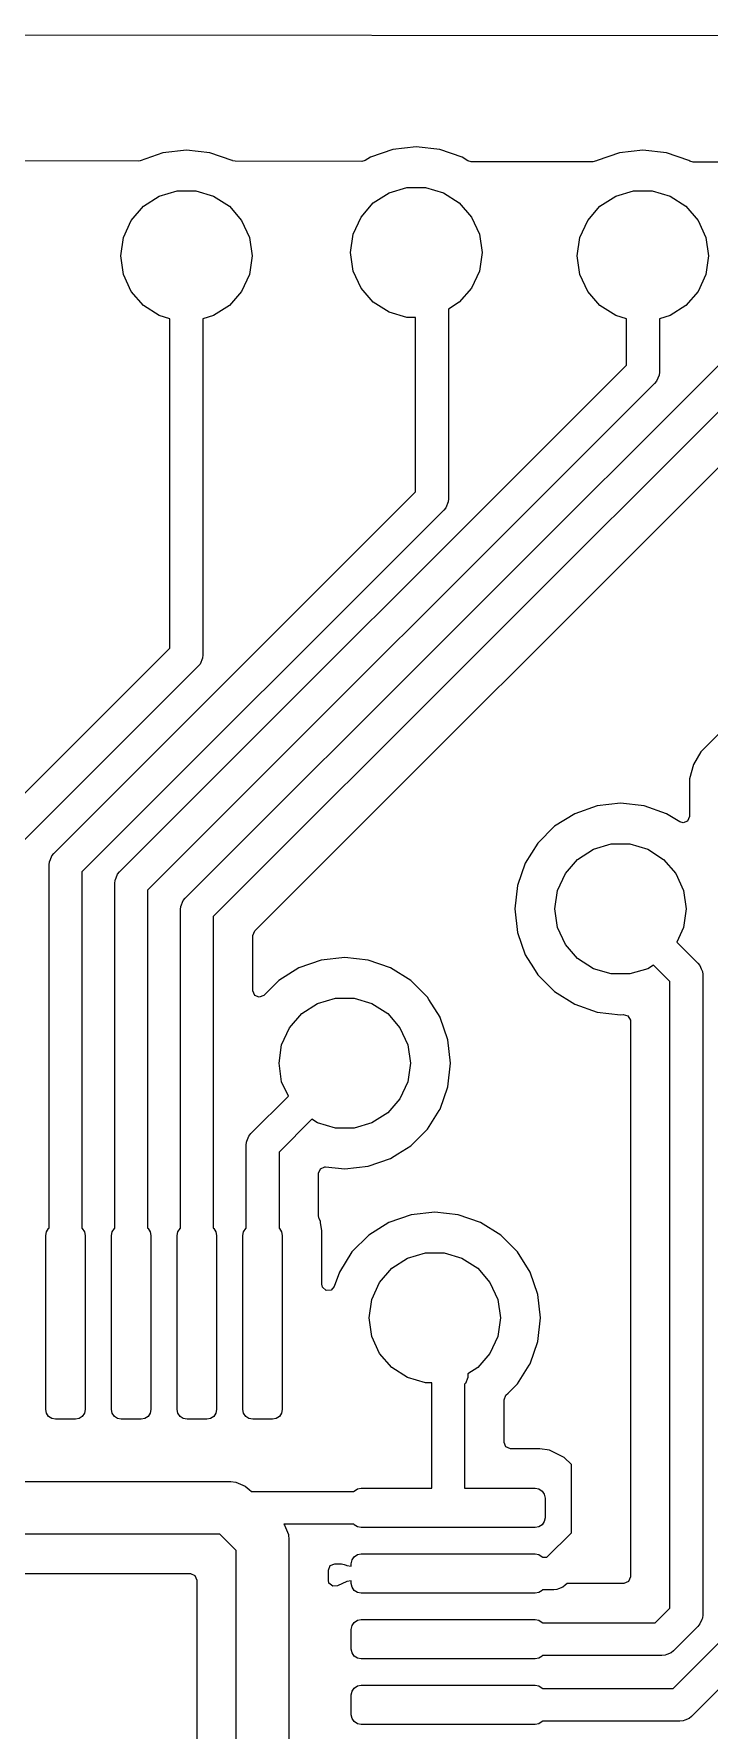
# Model space of a CAD drawing. Extents: x 152.2 to 182.6, y -98 to -72.9.
# Drawn here: x 168.14 to 173.28, y -85.78 to -72.86 of the extents above; entities that cross this region are included whole.
import ezdxf

# ---------------------------------------------------------------- set-up
doc = ezdxf.new("R2010")
doc.units = 0
doc.layers.add('BLACK', color=7, linetype='CONTINUOUS')

msp = doc.modelspace()

# ---------------------------------------------------------------- linework, layer by layer
at = {"layer": 'BLACK', "linetype": 'CONTINUOUS'}
for p, q in [((152.269999, -72.859419), (182.510026, -72.874974)), ((169.124738, -73.764634), (168.952251, -73.824989)), ((169.124742, -73.764632), (169.124738, -73.764634)), ((169.124745, -73.764632), (169.124742, -73.764632)), ((169.124746, -73.764631), (169.124745, -73.764632)), ((169.12475, -73.764631), (169.124746, -73.764631)), ((169.304, -73.744435), (169.12475, -73.764631)), ((169.483249, -73.764631), (169.304, -73.744435)), ((169.483251, -73.764631), (169.483249, -73.764631)), ((169.483255, -73.764632), (169.483251, -73.764631)), ((169.483257, -73.764632), (169.483255, -73.764632)), ((169.483258, -73.764633), (169.483257, -73.764632)), ((169.653518, -73.824209), (169.483258, -73.764633)), ((170.874741, -73.739633), (170.70448, -73.79921)), ((170.87475, -73.739631), (170.874741, -73.739633)), ((171.054, -73.719435), (170.87475, -73.739631)), ((171.233249, -73.739631), (171.054, -73.719435)), ((171.233251, -73.739631), (171.233249, -73.739631)), ((171.233255, -73.739632), (171.233251, -73.739631)), ((171.403522, -73.799211), (171.233255, -73.739632)), ((172.599741, -73.764633), (172.42948, -73.82421)), ((172.59975, -73.764631), (172.599741, -73.764633)), ((172.779, -73.744435), (172.59975, -73.764631)), ((172.958249, -73.764631), (172.779, -73.744435)), ((172.958251, -73.764631), (172.958249, -73.764631)), ((172.958255, -73.764632), (172.958251, -73.764631)), ((173.128522, -73.824211), (172.958255, -73.764632)), ((168.935971, -73.827739), (167.916044, -73.825713)), ((168.952251, -73.824989), (168.935971, -73.827739)), ((169.653823, -73.824356), (169.653518, -73.824209)), ((169.654154, -73.824432), (169.653823, -73.824356)), ((169.656118, -73.825119), (169.654154, -73.824432)), ((169.656194, -73.824899), (169.656118, -73.825119)), ((169.674982, -73.829206), (169.656194, -73.824899)), ((170.639476, -73.831122), (169.674982, -73.829206)), ((170.665642, -73.823612), (170.639476, -73.831122)), ((170.704473, -73.799213), (170.665642, -73.823612)), ((170.70448, -73.79921), (170.704473, -73.799213)), ((171.403523, -73.799211), (171.403522, -73.799211)), ((171.403526, -73.799213), (171.403523, -73.799211)), ((171.444985, -73.825263), (171.403526, -73.799213)), ((171.470957, -73.832773), (171.444985, -73.825263)), ((172.398703, -73.834616), (171.470957, -73.832773)), ((172.424865, -73.827108), (172.398703, -73.834616)), ((172.429468, -73.824216), (172.424865, -73.827108)), ((172.42948, -73.82421), (172.429468, -73.824216)), ((173.128523, -73.824211), (173.128522, -73.824211)), ((173.128524, -73.824212), (173.128523, -73.824211)), ((173.135543, -73.828622), (173.128524, -73.824212)), ((173.161513, -73.836131), (173.135543, -73.828622)), ((174.16811, -73.83813), (173.161513, -73.836131)), ((170.846292, -74.070184), (170.982843, -74.030089)), ((170.982843, -74.030089), (171.125157, -74.030089)), ((171.125157, -74.030089), (171.261708, -74.070184)), ((168.97657, -74.172125), (169.096292, -74.095184)), ((169.096292, -74.095184), (169.232843, -74.055089)), ((169.232843, -74.055089), (169.375157, -74.055089)), ((169.375157, -74.055089), (169.511708, -74.095184)), ((169.511708, -74.095184), (169.63143, -74.172125)), ((170.633373, -74.25468), (170.72657, -74.147125)), ((170.72657, -74.147125), (170.846292, -74.070184)), ((171.261708, -74.070184), (171.38143, -74.147125)), ((171.38143, -74.147125), (171.474627, -74.25468)), ((172.45157, -74.172125), (172.571292, -74.095184)), ((172.571292, -74.095184), (172.707843, -74.055089)), ((172.707843, -74.055089), (172.850157, -74.055089)), ((172.850157, -74.055089), (172.986708, -74.095184)), ((172.986708, -74.095184), (173.10643, -74.172125)), ((168.824254, -74.409134), (168.883373, -74.27968)), ((168.883373, -74.27968), (168.97657, -74.172125)), ((169.63143, -74.172125), (169.724627, -74.27968)), ((169.724627, -74.27968), (169.783746, -74.409134)), ((170.574254, -74.384134), (170.633373, -74.25468)), ((171.474627, -74.25468), (171.533746, -74.384134)), ((172.299254, -74.409134), (172.358373, -74.27968)), ((172.358373, -74.27968), (172.45157, -74.172125)), ((173.10643, -74.172125), (173.199627, -74.27968)), ((173.199627, -74.27968), (173.258746, -74.409134)), ((168.804, -74.55), (168.824254, -74.409134)), ((169.783746, -74.409134), (169.804, -74.55)), ((170.554, -74.525), (170.574254, -74.384134)), ((171.533746, -74.384134), (171.554, -74.525)), ((172.279, -74.55), (172.299254, -74.409134)), ((173.258746, -74.409134), (173.279, -74.55)), ((168.824254, -74.690866), (168.804, -74.55)), ((169.804, -74.55), (169.783746, -74.690866)), ((170.574254, -74.665866), (170.554, -74.525)), ((171.554, -74.525), (171.533746, -74.665866)), ((172.299254, -74.690866), (172.279, -74.55)), ((173.279, -74.55), (173.258746, -74.690866)), ((169.295612, -79.441612), (174.070747, -74.666475)), ((170.633373, -74.79532), (170.574254, -74.665866)), ((171.533746, -74.665866), (171.474627, -74.79532)), ((168.883373, -74.82032), (168.824254, -74.690866)), ((169.783746, -74.690866), (169.724627, -74.82032)), ((170.72657, -74.902875), (170.633373, -74.79532)), ((171.474627, -74.79532), (171.38143, -74.902875)), ((172.358373, -74.82032), (172.299254, -74.690866)), ((173.258746, -74.690866), (173.199627, -74.82032)), ((168.97657, -74.927875), (168.883373, -74.82032)), ((169.096292, -75.004816), (168.97657, -74.927875)), ((174.197012, -74.893764), (169.509, -79.581776)), ((169.63143, -74.927875), (169.511708, -75.004816)), ((169.724627, -74.82032), (169.63143, -74.927875)), ((170.846292, -74.979816), (170.72657, -74.902875)), ((171.38143, -74.902875), (171.299, -74.955849)), ((172.45157, -74.927875), (172.358373, -74.82032)), ((172.571292, -75.004816), (172.45157, -74.927875)), ((173.10643, -74.927875), (172.986708, -75.004816)), ((173.199627, -74.82032), (173.10643, -74.927875)), ((169.179, -75.029101), (169.096292, -75.004816)), ((169.179, -77.538223), (169.179, -75.029101)), ((169.511708, -75.004816), (169.429, -75.029101)), ((169.429, -75.029101), (169.429, -77.59)), ((170.982843, -75.019911), (170.846292, -74.979816)), ((171.049, -75.019911), (170.982843, -75.019911)), ((171.049, -76.348224), (171.049, -75.019911)), ((171.299, -74.955849), (171.299, -76.4)), ((172.654, -75.029101), (172.571292, -75.004816)), ((172.654, -75.383224), (172.654, -75.029101)), ((172.986708, -75.004816), (172.904, -75.029101)), ((172.904, -75.029101), (172.904, -75.435)), ((169.823851, -79.691896), (174.208991, -75.306755)), ((168.795612, -79.241612), (172.654, -75.383224)), ((172.904, -75.435), (172.901598, -75.459386)), ((172.867388, -75.523388), (169.009, -79.381776)), ((172.882934, -75.504446), (172.867388, -75.523388)), ((172.901598, -75.459387), (172.882934, -75.504446)), ((172.901598, -75.459386), (172.901598, -75.459387)), ((168.295612, -79.101612), (171.049, -76.348224)), ((171.277928, -76.469451), (171.262388, -76.488388)), ((171.277934, -76.469446), (171.277928, -76.469451)), ((171.296598, -76.424386), (171.277934, -76.469446)), ((171.299, -76.4), (171.296598, -76.424386)), ((171.262388, -76.488388), (168.509, -79.241776)), ((174.41134, -77.134516), (173.218516, -78.32734)), ((167.795612, -78.921612), (169.179, -77.538223)), ((169.426598, -77.614386), (169.407934, -77.659446)), ((169.429, -77.59), (169.426598, -77.614386)), ((169.392388, -77.678389), (168.009, -79.061776)), ((169.407933, -77.659447), (169.392388, -77.678389)), ((169.407934, -77.659446), (169.407933, -77.659447)), ((173.162496, -78.424368), (173.1335, -78.532582)), ((173.162497, -78.424364), (173.162496, -78.424368)), ((173.218515, -78.32734), (173.162497, -78.424364)), ((173.218516, -78.32734), (173.218515, -78.32734)), ((173.1335, -78.532582), (173.1335, -78.820498)), ((172.259473, -78.799212), (172.10674, -78.895182)), ((172.429741, -78.739633), (172.259473, -78.799212)), ((172.42975, -78.739631), (172.429741, -78.739633)), ((172.609, -78.719435), (172.42975, -78.739631)), ((172.788249, -78.739631), (172.609, -78.719435)), ((172.788251, -78.739631), (172.788249, -78.739631)), ((172.788255, -78.739632), (172.788251, -78.739631)), ((172.788257, -78.739632), (172.788255, -78.739632)), ((172.788258, -78.739633), (172.788257, -78.739632)), ((172.958526, -78.799212), (172.788258, -78.739633)), ((173.05843, -78.861987), (172.958526, -78.799212)), ((172.106736, -78.895185), (171.979185, -79.022736)), ((172.10674, -78.895182), (172.106736, -78.895185)), ((173.0845, -78.869498), (173.05843, -78.861987)), ((173.119148, -78.855146), (173.0845, -78.869498)), ((173.1335, -78.820498), (173.119148, -78.855146)), ((171.979182, -79.02274), (171.883212, -79.175473)), ((171.979185, -79.022736), (171.979182, -79.02274)), ((172.28157, -79.147125), (172.401292, -79.070184)), ((172.401292, -79.070184), (172.537843, -79.030089)), ((172.537843, -79.030089), (172.680157, -79.030089)), ((172.680157, -79.030089), (172.816708, -79.070184)), ((172.816708, -79.070184), (172.93643, -79.147125)), ((168.259, -79.19), (168.261402, -79.165614)), ((168.259, -81.95744), (168.259, -79.19)), ((168.261402, -79.165614), (168.261492, -79.165397)), ((168.261492, -79.165397), (168.26906, -79.147125)), ((168.26906, -79.147125), (168.280066, -79.120554)), ((168.280066, -79.120554), (168.280071, -79.120548)), ((168.280071, -79.120548), (168.295612, -79.101612)), ((171.883212, -79.175473), (171.823633, -79.345741)), ((172.188373, -79.25468), (172.28157, -79.147125)), ((172.93643, -79.147125), (173.029627, -79.25468)), ((168.509, -79.241776), (168.509, -81.95744)), ((168.759, -79.33), (168.761402, -79.305614)), ((168.759, -81.95744), (168.759, -79.33)), ((168.761402, -79.305614), (168.763521, -79.300499)), ((168.763521, -79.300499), (168.7687, -79.287995)), ((168.7687, -79.287995), (168.780066, -79.260554)), ((168.780066, -79.260554), (168.780071, -79.260548)), ((168.780071, -79.260548), (168.795612, -79.241612)), ((172.129254, -79.384134), (172.188373, -79.25468)), ((173.029627, -79.25468), (173.088746, -79.384134)), ((169.009, -79.381776), (169.009, -81.95744)), ((169.280071, -79.460548), (169.295612, -79.441612)), ((171.823631, -79.34575), (171.803435, -79.525)), ((171.823633, -79.345741), (171.823631, -79.34575)), ((172.109, -79.525), (172.129254, -79.384134)), ((173.088746, -79.384134), (173.109, -79.525)), ((169.259, -79.53), (169.261402, -79.505614)), ((169.259, -81.95744), (169.259, -79.53)), ((169.261402, -79.505614), (169.280066, -79.460554)), ((169.280066, -79.460554), (169.280071, -79.460548)), ((169.509, -79.581776), (169.509, -81.95744)), ((171.803435, -79.525), (171.823631, -79.704249)), ((172.129254, -79.665866), (172.109, -79.525)), ((173.109, -79.525), (173.088746, -79.665866)), ((169.8095, -79.726543), (169.823851, -79.691896)), ((171.823631, -79.704249), (171.823633, -79.704258)), ((171.823633, -79.704258), (171.883212, -79.874526)), ((172.188373, -79.79532), (172.129254, -79.665866)), ((173.088746, -79.665866), (173.037925, -79.777148)), ((169.8095, -80.149126), (169.8095, -79.726543)), ((172.28157, -79.902875), (172.188373, -79.79532)), ((173.037925, -79.777148), (173.197389, -79.936612)), ((170.159473, -79.974212), (170.00674, -80.070182)), ((170.329741, -79.914633), (170.159473, -79.974212)), ((170.32975, -79.914631), (170.329741, -79.914633)), ((170.509, -79.894435), (170.32975, -79.914631)), ((170.688249, -79.914631), (170.509, -79.894435)), ((170.688251, -79.914631), (170.688249, -79.914631)), ((170.688255, -79.914632), (170.688251, -79.914631)), ((170.688257, -79.914632), (170.688255, -79.914632)), ((170.688258, -79.914633), (170.688257, -79.914632)), ((170.858526, -79.974212), (170.688258, -79.914633)), ((171.011259, -80.070182), (170.858526, -79.974212)), ((171.883212, -79.874526), (171.94585, -79.974212)), ((171.94585, -79.974212), (171.979184, -80.027262)), ((172.401292, -79.979816), (172.28157, -79.902875)), ((172.859523, -79.9523), (172.816708, -79.979816)), ((172.984, -80.076776), (172.859523, -79.9523)), ((173.197389, -79.936612), (173.212934, -79.955554)), ((173.212934, -79.955554), (173.222983, -79.979816)), ((170.006736, -80.070185), (169.893148, -80.183774)), ((170.00674, -80.070182), (170.006736, -80.070185)), ((171.011262, -80.070184), (171.011259, -80.070182)), ((171.138816, -80.197738), (171.011262, -80.070184)), ((171.979184, -80.027262), (172.106738, -80.154816)), ((172.537843, -80.019911), (172.401292, -79.979816)), ((172.680157, -80.019911), (172.537843, -80.019911)), ((172.816708, -79.979816), (172.680157, -80.019911)), ((172.984, -84.850431), (172.984, -80.076776)), ((173.222983, -79.979816), (173.231598, -80.000614)), ((173.231598, -80.000614), (173.234, -80.025)), ((173.234, -80.025), (173.234, -84.902208)), ((169.823852, -80.183774), (169.8095, -80.149126)), ((169.8585, -80.198126), (169.823852, -80.183774)), ((169.893148, -80.183774), (169.8585, -80.198126)), ((170.301292, -80.245184), (170.437843, -80.205089)), ((170.437843, -80.205089), (170.580157, -80.205089)), ((170.580157, -80.205089), (170.716708, -80.245184)), ((171.148878, -80.213752), (171.138816, -80.197738)), ((171.234787, -80.350473), (171.148878, -80.213752)), ((172.106738, -80.154816), (172.10674, -80.154817)), ((172.10674, -80.154817), (172.259473, -80.250787)), ((170.088373, -80.42968), (170.18157, -80.322125)), ((170.18157, -80.322125), (170.301292, -80.245184)), ((170.716708, -80.245184), (170.83643, -80.322125)), ((170.83643, -80.322125), (170.929627, -80.42968)), ((171.234788, -80.350477), (171.234787, -80.350473)), ((171.234789, -80.350478), (171.234788, -80.350477)), ((171.294368, -80.520745), (171.234789, -80.350478)), ((172.259473, -80.250787), (172.259477, -80.250788)), ((172.259477, -80.250788), (172.259478, -80.250789)), ((172.259478, -80.250789), (172.429745, -80.310368)), ((172.429745, -80.310368), (172.609, -80.330565)), ((172.609, -80.330565), (172.629014, -80.328309)), ((172.629014, -80.328309), (172.665049, -80.33869)), ((172.665049, -80.33869), (172.683192, -80.371513)), ((170.029254, -80.559134), (170.088373, -80.42968)), ((170.929627, -80.42968), (170.988746, -80.559134)), ((172.683192, -80.371513), (172.6835, -80.377001)), ((172.6835, -80.377001), (172.6835, -84.613)), ((170.009, -80.7), (170.029254, -80.559134)), ((170.988746, -80.559134), (171.009, -80.7)), ((171.314565, -80.7), (171.294368, -80.520745)), ((170.029254, -80.840866), (170.009, -80.7)), ((171.009, -80.7), (170.988746, -80.840866)), ((171.294368, -80.879255), (171.314565, -80.7)), ((170.080074, -80.952148), (170.029254, -80.840866)), ((170.988746, -80.840866), (170.929627, -80.97032)), ((171.234789, -81.049522), (171.294368, -80.879255)), ((169.795612, -81.236612), (170.080074, -80.952148)), ((170.929627, -80.97032), (170.83643, -81.077875)), ((170.258476, -81.127299), (170.009, -81.376776)), ((170.301292, -81.154816), (170.258476, -81.127299)), ((170.83643, -81.077875), (170.716708, -81.154816)), ((171.138816, -81.202262), (171.227891, -81.0605)), ((171.227891, -81.0605), (171.234787, -81.049526)), ((171.234787, -81.049524), (171.234789, -81.049522)), ((171.234787, -81.049526), (171.234787, -81.049524)), ((169.769695, -81.280593), (169.780066, -81.255554)), ((169.780066, -81.255554), (169.780071, -81.255548)), ((169.780071, -81.255548), (169.795612, -81.236612)), ((170.437843, -81.194911), (170.301292, -81.154816)), ((170.580157, -81.194911), (170.437843, -81.194911)), ((170.716708, -81.154816), (170.580157, -81.194911)), ((171.011262, -81.329816), (171.138816, -81.202262)), ((169.759, -81.325), (169.761402, -81.300614)), ((169.759, -81.95744), (169.759, -81.325)), ((169.761402, -81.300614), (169.76398, -81.294391)), ((169.76398, -81.294391), (169.769695, -81.280593)), ((170.009, -81.376776), (170.009, -81.95744)), ((170.858526, -81.425787), (170.914596, -81.390555)), ((170.914596, -81.390555), (171.011262, -81.329816)), ((170.3095, -81.537918), (170.323852, -81.50327)), ((170.323852, -81.50327), (170.3585, -81.488918)), ((170.3585, -81.488918), (170.363986, -81.489226)), ((170.363986, -81.489226), (170.509, -81.505565)), ((170.509, -81.505565), (170.688255, -81.485368)), ((170.688255, -81.485368), (170.858522, -81.425789)), ((170.858522, -81.425789), (170.858524, -81.425787)), ((170.858524, -81.425787), (170.858526, -81.425787)), ((170.3095, -81.863152), (170.3095, -81.537918)), ((170.314479, -81.884672), (170.3095, -81.863152)), ((170.323865, -81.903872), (170.314479, -81.884672)), ((170.323866, -81.903875), (170.323865, -81.903872)), ((170.325372, -81.914212), (170.323866, -81.903875)), ((170.3345, -81.976862), (170.325372, -81.914212)), ((170.844473, -81.914212), (170.69174, -82.010182)), ((171.014741, -81.854633), (170.844473, -81.914212)), ((171.01475, -81.854631), (171.014741, -81.854633)), ((171.194, -81.834435), (171.01475, -81.854631)), ((171.373249, -81.854631), (171.194, -81.834435)), ((171.373251, -81.854631), (171.373249, -81.854631)), ((171.373255, -81.854632), (171.373251, -81.854631)), ((171.373257, -81.854632), (171.373255, -81.854632)), ((171.373258, -81.854633), (171.373257, -81.854632)), ((171.543526, -81.914212), (171.373258, -81.854633)), ((171.696259, -82.010182), (171.543526, -81.914212)), ((168.234, -82.0125), (168.239709, -81.983799)), ((168.234, -83.3375), (168.234, -82.0125)), ((168.239709, -81.983799), (168.255967, -81.959467)), ((168.255967, -81.959467), (168.259, -81.95744)), ((168.509, -81.95744), (168.512033, -81.959467)), ((168.512033, -81.959467), (168.528291, -81.983799)), ((168.528291, -81.983799), (168.534, -82.0125)), ((168.534, -82.0125), (168.534, -83.3375)), ((168.734, -82.0125), (168.739709, -81.983799)), ((168.734, -83.3375), (168.734, -82.0125)), ((168.739709, -81.983799), (168.755967, -81.959467)), ((168.755967, -81.959467), (168.759, -81.95744)), ((169.009, -81.95744), (169.012033, -81.959467)), ((169.012033, -81.959467), (169.028291, -81.983799)), ((169.028291, -81.983799), (169.034, -82.0125)), ((169.034, -82.0125), (169.034, -83.3375)), ((169.234, -82.0125), (169.239709, -81.983799)), ((169.234, -83.3375), (169.234, -82.0125)), ((169.239709, -81.983799), (169.255967, -81.959467)), ((169.255967, -81.959467), (169.259, -81.95744)), ((169.509, -81.95744), (169.512033, -81.959467)), ((169.512033, -81.959467), (169.528291, -81.983799)), ((169.528291, -81.983799), (169.534, -82.0125)), ((169.534, -82.0125), (169.534, -83.3375)), ((169.734, -82.0125), (169.739709, -81.983799)), ((169.734, -83.3375), (169.734, -82.0125)), ((169.739709, -81.983799), (169.755967, -81.959467)), ((169.755967, -81.959467), (169.759, -81.95744)), ((170.009, -81.95744), (170.012033, -81.959467)), ((170.012033, -81.959467), (170.028291, -81.983799)), ((170.028291, -81.983799), (170.034, -82.0125)), ((170.034, -82.0125), (170.034, -83.3375)), ((170.3345, -82.384209), (170.3345, -81.976862)), ((170.691736, -82.010185), (170.564185, -82.137736)), ((170.69174, -82.010182), (170.691736, -82.010185)), ((171.696262, -82.010184), (171.696259, -82.010182)), ((171.823816, -82.137738), (171.696262, -82.010184)), ((170.564182, -82.13774), (170.468212, -82.290473)), ((170.564185, -82.137736), (170.564182, -82.13774)), ((170.986292, -82.185184), (171.122843, -82.145089)), ((171.122843, -82.145089), (171.265157, -82.145089)), ((171.265157, -82.145089), (171.401708, -82.185184)), ((171.823817, -82.13774), (171.823816, -82.137738)), ((171.919787, -82.290473), (171.823817, -82.13774)), ((170.468212, -82.290473), (170.42975, -82.400393)), ((170.773373, -82.36968), (170.86657, -82.262125)), ((170.86657, -82.262125), (170.986292, -82.185184)), ((171.401708, -82.185184), (171.52143, -82.262125)), ((171.52143, -82.262125), (171.614627, -82.36968)), ((171.919788, -82.290477), (171.919787, -82.290473)), ((171.919789, -82.290478), (171.919788, -82.290477)), ((171.979368, -82.460745), (171.919789, -82.290478)), ((170.339352, -82.405469), (170.3345, -82.384209)), ((170.367316, -82.430459), (170.339352, -82.405469)), ((170.40476, -82.428357), (170.367316, -82.430459)), ((170.42975, -82.400393), (170.40476, -82.428357)), ((170.714254, -82.499134), (170.773373, -82.36968)), ((171.614627, -82.36968), (171.673746, -82.499134)), ((170.694, -82.64), (170.714254, -82.499134)), ((171.673746, -82.499134), (171.694, -82.64)), ((171.999565, -82.64), (171.979368, -82.460745)), ((170.714254, -82.780866), (170.694, -82.64)), ((171.694, -82.64), (171.673746, -82.780866)), ((171.979368, -82.819255), (171.999565, -82.64)), ((170.773373, -82.91032), (170.714254, -82.780866)), ((171.673746, -82.780866), (171.614627, -82.91032)), ((171.919789, -82.989522), (171.979368, -82.819255)), ((170.86657, -83.017875), (170.773373, -82.91032)), ((171.614627, -82.91032), (171.52143, -83.017875)), ((170.986292, -83.094816), (170.86657, -83.017875)), ((171.52143, -83.017875), (171.446598, -83.065966)), ((171.446598, -83.065966), (171.446598, -83.094387)), ((171.823816, -83.142262), (171.912421, -83.001248)), ((171.912421, -83.001248), (171.919787, -82.989526)), ((171.919787, -82.989524), (171.919789, -82.989522)), ((171.919787, -82.989526), (171.919787, -82.989524)), ((171.122843, -83.134911), (170.986292, -83.094816)), ((171.1715, -83.134911), (171.122843, -83.134911)), ((171.1715, -83.9375), (171.1715, -83.134911)), ((171.427934, -83.139447), (171.4215, -83.145881)), ((171.4215, -83.145881), (171.4215, -83.9375)), ((171.446598, -83.094387), (171.427934, -83.139447)), ((171.753079, -83.212999), (171.823816, -83.142262)), ((171.722, -83.264374), (171.736352, -83.229726)), ((171.722, -83.588), (171.722, -83.264374)), ((171.736352, -83.229726), (171.753079, -83.212999)), ((168.239709, -83.366201), (168.234, -83.3375)), ((168.255967, -83.390533), (168.239709, -83.366201)), ((168.280299, -83.406791), (168.255967, -83.390533)), ((168.309, -83.4125), (168.280299, -83.406791)), ((168.459, -83.4125), (168.309, -83.4125)), ((168.487701, -83.406791), (168.459, -83.4125)), ((168.512033, -83.390533), (168.487701, -83.406791)), ((168.528291, -83.366201), (168.512033, -83.390533)), ((168.534, -83.3375), (168.528291, -83.366201)), ((168.739709, -83.366201), (168.734, -83.3375)), ((168.755967, -83.390533), (168.739709, -83.366201)), ((168.780299, -83.406791), (168.755967, -83.390533)), ((168.809, -83.4125), (168.780299, -83.406791)), ((168.959, -83.4125), (168.809, -83.4125)), ((168.987701, -83.406791), (168.959, -83.4125)), ((169.012033, -83.390533), (168.987701, -83.406791)), ((169.028291, -83.366201), (169.012033, -83.390533)), ((169.034, -83.3375), (169.028291, -83.366201)), ((169.239709, -83.366201), (169.234, -83.3375)), ((169.255967, -83.390533), (169.239709, -83.366201)), ((169.280299, -83.406791), (169.255967, -83.390533)), ((169.309, -83.4125), (169.280299, -83.406791)), ((169.459, -83.4125), (169.309, -83.4125)), ((169.487701, -83.406791), (169.459, -83.4125)), ((169.512033, -83.390533), (169.487701, -83.406791)), ((169.528291, -83.366201), (169.512033, -83.390533)), ((169.534, -83.3375), (169.528291, -83.366201)), ((169.739709, -83.366201), (169.734, -83.3375)), ((169.755967, -83.390533), (169.739709, -83.366201)), ((169.780299, -83.406791), (169.755967, -83.390533)), ((169.809, -83.4125), (169.780299, -83.406791)), ((169.959, -83.4125), (169.809, -83.4125)), ((169.987701, -83.406791), (169.959, -83.4125)), ((170.012033, -83.390533), (169.987701, -83.406791)), ((170.028291, -83.366201), (170.012033, -83.390533)), ((170.034, -83.3375), (170.028291, -83.366201)), ((171.736352, -83.622648), (171.722, -83.588)), ((171.771, -83.637), (171.736352, -83.622648)), ((171.994636, -83.637), (171.771, -83.637)), ((171.994638, -83.637), (171.994636, -83.637)), ((172.067626, -83.647634), (171.994638, -83.637)), ((172.067628, -83.647635), (172.067626, -83.647634)), ((172.180208, -83.702672), (172.067628, -83.647635)), ((172.18021, -83.702673), (172.180208, -83.702672)), ((172.180211, -83.702674), (172.18021, -83.702673)), ((172.234, -83.756463), (172.180211, -83.702674)), ((172.234, -84.276409), (172.234, -83.756463)), ((164.993315, -83.8875), (169.6415, -83.8875)), ((169.6415, -83.8875), (169.680518, -83.891343)), ((169.680518, -83.891343), (169.752614, -83.921206)), ((169.752614, -83.921206), (169.782921, -83.946079)), ((169.782921, -83.946079), (169.799342, -83.9625)), ((169.799342, -83.9625), (170.57894, -83.9625)), ((170.57894, -83.9625), (170.580967, -83.959467)), ((170.580967, -83.959467), (170.605299, -83.943209)), ((170.605299, -83.943209), (170.634, -83.9375)), ((170.634, -83.9375), (171.1715, -83.9375)), ((171.4215, -83.9375), (171.959, -83.9375)), ((171.959, -83.9375), (171.987701, -83.943209)), ((171.987701, -83.943209), (172.012033, -83.959467)), ((172.012033, -83.959467), (172.028291, -83.983799)), ((172.028291, -83.983799), (172.034, -84.0125)), ((172.034, -84.0125), (172.034, -84.1625)), ((170.57894, -84.2125), (170.045053, -84.2125)), ((170.045053, -84.2125), (170.050294, -84.218886)), ((170.050294, -84.218886), (170.080157, -84.290982)), ((170.580967, -84.215533), (170.57894, -84.2125)), ((170.605299, -84.231791), (170.580967, -84.215533)), ((170.634, -84.2375), (170.605299, -84.231791)), ((171.959, -84.2375), (170.634, -84.2375)), ((171.987701, -84.231791), (171.959, -84.2375)), ((172.012033, -84.215533), (171.987701, -84.231791)), ((172.028291, -84.191201), (172.012033, -84.215533)), ((172.034, -84.1625), (172.028291, -84.191201)), ((169.558658, -84.2875), (164.993315, -84.2875)), ((169.684, -84.412842), (169.558658, -84.2875)), ((170.080157, -84.290982), (170.084, -84.33)), ((170.084, -84.33), (170.084, -89.86)), ((172.047909, -84.4625), (172.234, -84.276409)), ((169.684, -89.432954), (169.684, -84.412842)), ((170.559, -84.5125), (170.564709, -84.483799)), ((170.564709, -84.483799), (170.580967, -84.459467)), ((170.580967, -84.459467), (170.605299, -84.443209)), ((170.605299, -84.443209), (170.634, -84.4375)), ((170.634, -84.4375), (171.959, -84.4375)), ((171.959, -84.4375), (171.987701, -84.443209)), ((171.987701, -84.443209), (172.012033, -84.459467)), ((172.012033, -84.459467), (172.01406, -84.4625)), ((172.01406, -84.4625), (172.047909, -84.4625)), ((164.927423, -84.588), (169.3345, -84.588)), ((169.3345, -84.588), (169.369148, -84.602352)), ((169.369148, -84.602352), (169.3835, -84.637)), ((170.3845, -84.562), (170.398852, -84.527352)), ((170.3845, -84.638006), (170.3845, -84.562)), ((170.398852, -84.527352), (170.4335, -84.513)), ((170.4335, -84.513), (170.484653, -84.513)), ((170.484653, -84.513), (170.506173, -84.517979)), ((170.506173, -84.517979), (170.520061, -84.524768)), ((170.520061, -84.524768), (170.525375, -84.527366)), ((170.525375, -84.527366), (170.559, -84.532264)), ((170.559, -84.532264), (170.559, -84.5125)), ((172.6835, -84.613), (172.669148, -84.647648)), ((169.3835, -84.637), (169.3835, -89.0805)), ((170.389479, -84.659526), (170.3845, -84.638006)), ((170.41759, -84.684351), (170.389479, -84.659526)), ((170.45502, -84.682027), (170.41759, -84.684351)), ((170.525368, -84.647636), (170.45502, -84.682027)), ((170.525373, -84.647634), (170.525368, -84.647636)), ((170.559, -84.642734), (170.525373, -84.647634)), ((170.559, -84.6625), (170.559, -84.642734)), ((170.564709, -84.691201), (170.559, -84.6625)), ((170.580967, -84.715533), (170.564709, -84.691201)), ((170.605299, -84.731791), (170.580967, -84.715533)), ((170.634, -84.7375), (170.605299, -84.731791)), ((171.959, -84.7375), (170.634, -84.7375)), ((171.987701, -84.731791), (171.959, -84.7375)), ((172.012033, -84.715533), (171.987701, -84.731791)), ((172.01406, -84.7125), (172.012033, -84.715533)), ((172.099685, -84.7125), (172.01406, -84.7125)), ((172.124071, -84.710098), (172.099685, -84.7125)), ((172.124072, -84.710098), (172.124071, -84.710098)), ((172.137269, -84.704631), (172.124072, -84.710098)), ((172.169131, -84.691434), (172.137269, -84.704631)), ((172.169136, -84.691428), (172.169131, -84.691434)), ((172.188073, -84.675888), (172.169136, -84.691428)), ((172.201961, -84.662), (172.188073, -84.675888)), ((172.6345, -84.662), (172.201961, -84.662)), ((172.669148, -84.647648), (172.6345, -84.662)), ((172.871932, -84.9625), (172.984, -84.850431)), ((170.559, -85.0125), (170.564709, -84.983799)), ((170.559, -85.1625), (170.559, -85.0125)), ((170.564709, -84.983799), (170.580967, -84.959467)), ((170.580967, -84.959467), (170.605299, -84.943209)), ((170.605299, -84.943209), (170.634, -84.9375)), ((170.634, -84.9375), (171.959, -84.9375)), ((171.959, -84.9375), (171.987701, -84.943209)), ((171.987701, -84.943209), (172.012033, -84.959467)), ((172.012033, -84.959467), (172.01406, -84.9625)), ((172.01406, -84.9625), (172.871932, -84.9625)), ((173.197388, -84.990597), (173.012096, -85.175888)), ((173.212933, -84.971655), (173.197388, -84.990597)), ((173.212934, -84.971654), (173.212933, -84.971655)), ((173.227081, -84.9375), (173.212934, -84.971654)), ((173.231598, -84.926595), (173.227081, -84.9375)), ((173.234, -84.902208), (173.231598, -84.926594)), ((173.231598, -84.926594), (173.231598, -84.926595)), ((173.008328, -85.4625), (173.434, -85.036827)), ((170.564709, -85.191201), (170.559, -85.1625)), ((170.580967, -85.215533), (170.564709, -85.191201)), ((170.605299, -85.231791), (170.580967, -85.215533)), ((170.634, -85.2375), (170.605299, -85.231791)), ((171.959, -85.2375), (170.634, -85.2375)), ((171.987701, -85.231791), (171.959, -85.2375)), ((172.012033, -85.215533), (171.987701, -85.231791)), ((172.01406, -85.2125), (172.012033, -85.215533)), ((172.923708, -85.2125), (172.01406, -85.2125)), ((172.948094, -85.210098), (172.923708, -85.2125)), ((172.948095, -85.210098), (172.948094, -85.210098)), ((172.961292, -85.204631), (172.948095, -85.210098)), ((172.993154, -85.191434), (172.961292, -85.204631)), ((172.993159, -85.191428), (172.993154, -85.191434)), ((173.012096, -85.175888), (172.993159, -85.191428)), ((173.647388, -85.176993), (173.148492, -85.675888)), ((170.559, -85.5125), (170.564709, -85.483799)), ((170.559, -85.6625), (170.559, -85.5125)), ((170.564709, -85.483799), (170.580967, -85.459467)), ((170.580967, -85.459467), (170.605299, -85.443209)), ((170.605299, -85.443209), (170.634, -85.4375)), ((170.634, -85.4375), (171.959, -85.4375)), ((171.959, -85.4375), (171.987701, -85.443209)), ((171.987701, -85.443209), (172.012033, -85.459467)), ((172.012033, -85.459467), (172.01406, -85.4625)), ((172.01406, -85.4625), (173.008328, -85.4625)), ((170.564709, -85.691201), (170.559, -85.6625)), ((170.580967, -85.715533), (170.564709, -85.691201)), ((170.605299, -85.731791), (170.580967, -85.715533)), ((170.634, -85.7375), (170.605299, -85.731791)), ((171.959, -85.7375), (170.634, -85.7375)), ((171.987701, -85.731791), (171.959, -85.7375)), ((172.012033, -85.715533), (171.987701, -85.731791)), ((172.01406, -85.7125), (172.012033, -85.715533)), ((173.060104, -85.7125), (172.01406, -85.7125)), ((173.08449, -85.710098), (173.060104, -85.7125)), ((173.084491, -85.710098), (173.08449, -85.710098)), ((173.097688, -85.704631), (173.084491, -85.710098)), ((173.12955, -85.691434), (173.097688, -85.704631)), ((173.129555, -85.691428), (173.12955, -85.691434)), ((173.148492, -85.675888), (173.129555, -85.691428))]:
    msp.add_line(p, q, dxfattribs=at)

doc.saveas('drawing.dxf')
